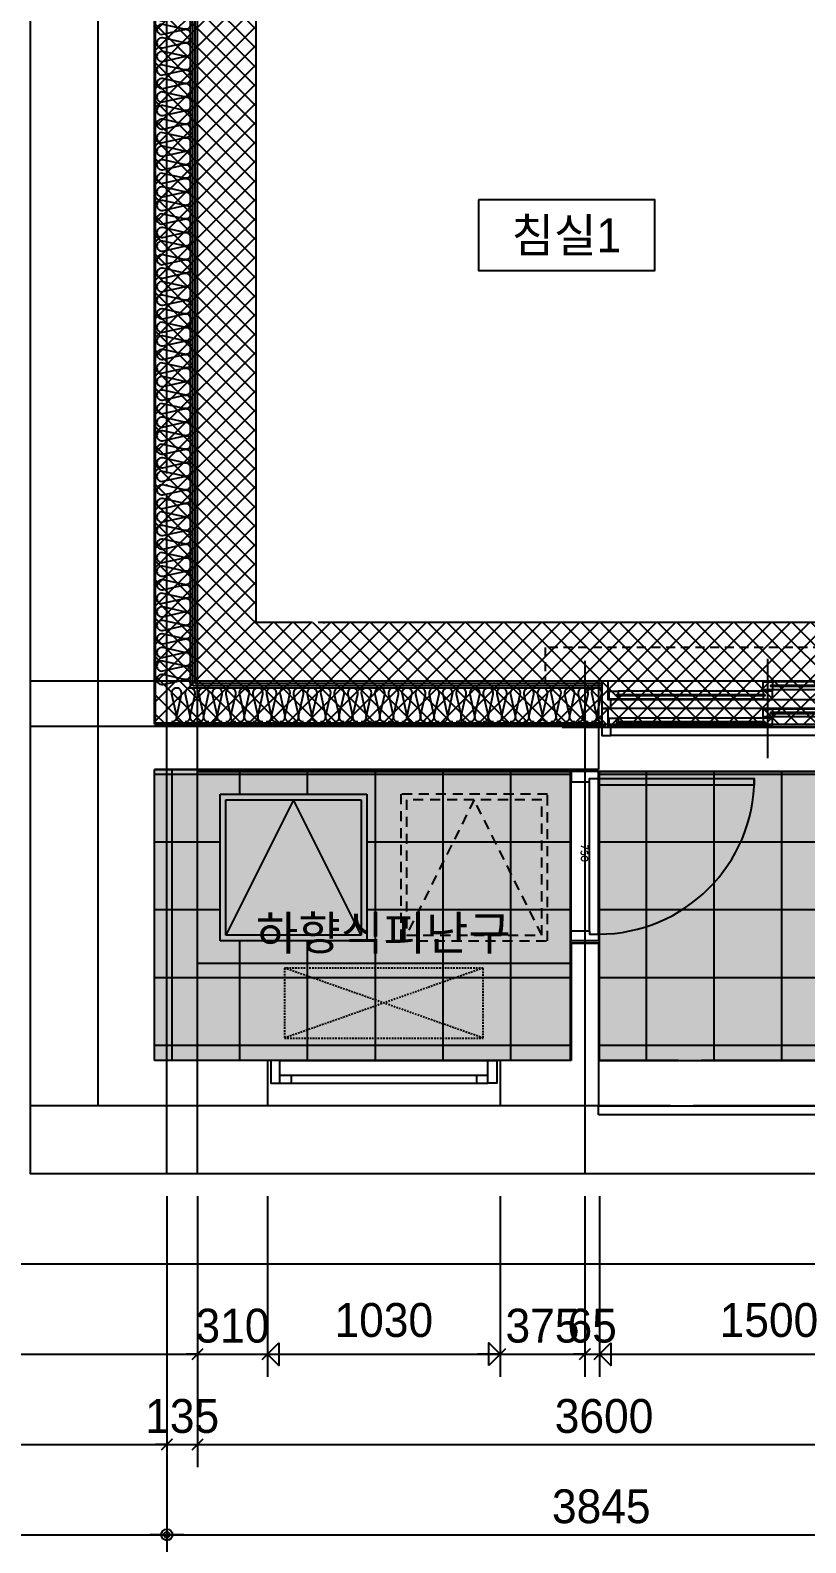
# Model space of a CAD drawing. Header units: millimetres. Extents: x -24416 to 92204, y -190080 to 23760.
# Drawn here: x 3929 to 7362, y -180236 to -173538 of the extents above; entities that cross this region are included whole.
import ezdxf
from ezdxf.enums import TextEntityAlignment as Align

# ---------------------------------------------------------------- set-up
doc = ezdxf.new("R2010")
doc.units = ezdxf.units.MM
doc.header["$LTSCALE"] = 50
for name, pattern in [('AUDIT_D_220706163347-0', [0]), ('CEN', [62, 60, -1, 0, -1]), ('H', [1.3, 0.8, -0.5]), ('HD', [2.5, 1.5, -1]), ('HID', [2.5, 1.5, -1])]:
    doc.linetypes.add(name, pattern=pattern)
doc.layers.get('defpoints').update_dxf_attribs({"color": 139})
for name, color, linetype in [('A-ELE8', 8, 'Continuous'), ('AA-XXXX-DIMS', 7, 'Continuous'), ('AA-단열-바닥-욕실', 30, 'Continuous'), ('ARDM', 7, 'Continuous'), ('CEN_CON', 1, 'CEN'), ('CEN_WALL', 12, 'CEN'), ('CONC', 2, 'Continuous'), ('dan1', 7, 'HID'), ('DIM', 7, 'AUDIT_D_220706163347-0'), ('DOOR', 4, 'Continuous'), ('ELE3_CON', 7, 'Continuous'), ('ELE4', 4, 'Continuous'), ('ETC', 6, 'Continuous'), ('HAT', 9, 'Continuous'), ('INS', 252, 'Continuous'), ('WAL_DRY', 7, 'Continuous'), ('WIN', 4, 'Continuous'), ('X - 단위세대$0$ETC', 6, 'Continuous'), ('바닥타일', 8, 'Continuous'), ('실명', 3, 'AUDIT_D_220706163347-0'), ('실명박스', 7, 'AUDIT_D_220706163347-0'), ('커튼박스', 6, 'Continuous')]:
    doc.layers.add(name, color=color, linetype=linetype)
for name, color, linetype, plot in [('AA-CEN', 1, 'CEN', False), ('Def-PrintX', 147, 'Continuous', False), ('Defpoint', 135, 'Continuous', False), ('MC', 135, 'Continuous', False), ('X - 단위세대$0$0_임시', 134, 'Continuous', False)]:
    doc.layers.add(name, color=color, linetype=linetype, plot=plot)
doc.styles.add('HAUD01', font='Dotum.ttf')
doc.styles.get("Standard").update_dxf_attribs({"font": 'txt', "bigfont": 'whgtxt.shx'})
doc.styles.add('맑은고딕', font='malgun.ttf', dxfattribs={"width": 0.9})
doc.dimstyles.new('DIM-50', dxfattribs={"dimscale": 50, "dimtxt": 3, "dimasz": 1, "dimexe": 2, "dimexo": 2, "dimgap": 1, "dimtad": 1, "dimdec": 0, "dimzin": 0, "dimdsep": 46, "dimtxsty": '맑은고딕', "dimblk1": 'DIMDOT', "dimblk2": 'DIMDOT', "dimsah": 1, "dimcen": 0.09, "dimdle": 2, "dimclrd": 7, "dimclre": 7, "dimclrt": 3, "dimadec": 0, "dimazin": 0, "dimtfac": 1, "dimtdec": 0, "dimtix": 1, "dimtmove": 2, "dimatfit": 3, "dimldrblk": 'DIMDOT', "dimfxl": 1, "dimtolj": 1, "dimtzin": 0, "dimarcsym": 0})
doc.dimstyles.new('MCDIM-50', dxfattribs={"dimscale": 50, "dimtxt": 3, "dimasz": 1, "dimexe": 2, "dimexo": 2, "dimgap": 1, "dimtad": 1, "dimdec": 0, "dimzin": 0, "dimdsep": 46, "dimtxsty": '맑은고딕', "dimblk1": 'ARCHTICK', "dimblk2": 'ARCHTICK', "dimsah": 1, "dimcen": 0.09, "dimdle": 2, "dimclrd": 7, "dimclre": 7, "dimclrt": 3, "dimadec": 0, "dimazin": 0, "dimtfac": 1, "dimtdec": 0, "dimtix": 1, "dimtmove": 2, "dimatfit": 3, "dimldrblk": 'ARCHTICK', "dimfxl": 1, "dimtolj": 1, "dimtzin": 0, "dimarcsym": 0})
doc.dimstyles.new('외부100-win', dxfattribs={"dimscale": 50, "dimtxt": 3, "dimasz": 1, "dimexe": 2, "dimexo": 2.5, "dimgap": 1.5, "dimtad": 1, "dimdec": 0, "dimzin": 0, "dimdsep": 46, "dimtxsty": '맑은고딕', "dimblk": 'DO2-2', "dimblk1": 'DO2-2', "dimblk2": 'DIMDOT', "dimcen": 0.09, "dimdle": 2, "dimclrd": 7, "dimclre": 7, "dimclrt": 3, "dimadec": 0, "dimazin": 0, "dimtfac": 1, "dimtdec": 0, "dimtix": 1, "dimtmove": 2, "dimatfit": 3, "dimldrblk": 'DO2-2', "dimfxl": 1, "dimtolj": 1, "dimtzin": 0, "dimarcsym": 0})
pattern_1 = [(0, (-291243.84, -166332.43), (0, 300), []), (90, (-291243.84, -166332.43), (-300, 2e-14), [])]

# ---------------------------------------------------------------- blocks, each defined once
blk = doc.blocks.new('실외기창_1000')
at = {"layer": 'WIN', "color": 8}
blk.add_line((960, 100), (40, 100), dxfattribs=at)
at = {"layer": 'WIN'}
for p, q in [((960, 36), (40, 36)), ((960, 0), (40, 0)), ((90, 36), (90, 0)), ((910, 36), (910, 0))]:
    blk.add_line(p, q, dxfattribs=at)
for points in [[(40, 100), (0, 100), (0, 0), (40, 0)], [(960, 100), (1000, 100), (1000, 0), (960, 0)]]:
    blk.add_lwpolyline(points, close=True, dxfattribs=at)
blk = doc.blocks.new('A$C24669fbc')
at = {"layer": 'Defpoint'}
blk.add_lwpolyline([(1650, 850), (0, 850), (0, 0), (1650, 0)], close=True, dxfattribs=at)
at = {"layer": 'ETC', "linetype": 'HD', "ltscale": 0.6}
for points in [[(100, 750), (750, 750), (750, 100), (100, 100)], [(125, 725), (725, 725), (725, 125), (125, 125)]]:
    blk.add_lwpolyline(points, close=True, dxfattribs=at)
at = {"layer": 'ETC', "linetype": 'HD', "ltscale": 10}
for points in [[(1550, 750), (900, 750), (900, 100), (1550, 100)], [(1525, 725), (925, 725), (925, 125), (1525, 125)]]:
    blk.add_lwpolyline(points, close=True, dxfattribs=at)
at = {"layer": 'ETC', "linetype": 'HD', "ltscale": 0.6}
blk.add_lwpolyline([(125, 125), (425, 725), (725, 125)], dxfattribs=at)
at = {"layer": 'ETC', "linetype": 'HD', "ltscale": 10}
blk.add_lwpolyline([(925, 125), (1225, 725), (1525, 125)], dxfattribs=at)
blk = doc.blocks.new('A$C8273e713')
at = {"layer": 'A-ELE8', "linetype": 'HID', "ltscale": 0.1}
for p, q in [((0, 310), (880, 0)), ((0, 0), (880, 310))]:
    blk.add_line(p, q, dxfattribs=at)
blk.add_lwpolyline([(0, 310), (880, 310), (880, 0), (0, 0)], close=True, dxfattribs=at)
blk = doc.blocks.new('SD_750')
at = {"layer": 'DOOR'}
for p, q in [((720, 120), (30, 120)), ((705, 80), (45, 80)), ((705, 0), (45, 0))]:
    blk.add_line(p, q, dxfattribs=at)
for points in [[(30, 120), (30, 810), (60, 810), (60, 120), (30, 120)], [(0, 120), (0, 0), (45, 0), (45, 80), (30, 80), (30, 120), (0, 120)], [(750, 120), (750, 0), (705, 0), (705, 80), (720, 80), (720, 120), (750, 120)]]:
    blk.add_lwpolyline(points, dxfattribs=at)
blk.add_arc((30, 120), 690, 0, 90, dxfattribs=at)
at = {"layer": 'X - 단위세대$0$0_임시'}
for p, q in [((-10, 120), (-10, 0)), ((760, 120), (760, 0))]:
    blk.add_line(p, q, dxfattribs=at)
at = {"layer": 'Def-PrintX'}
blk.add_text('750', height=30, dxfattribs=at).set_placement((360, 58.1), align=Align.MIDDLE)
blk = doc.blocks.new('WIN_이중창_1500')
at = {"layer": 'Defpoint'}
for p, q in [((-15, 240), (-15, 0)), ((1485, 240), (1485, 0))]:
    blk.add_line(p, q, dxfattribs=at)
at = {"layer": 'WIN'}
blk.add_line((735, -100), (735, 340), dxfattribs=at)
at = {"layer": 'WIN', "color": 8}
for p, q in [((1442, 240), (28, 240)), ((1397, 237), (755, 237)), ((1397, 202), (755, 202)), ((1430, 158), (40, 158)), ((715, 196), (73, 196)), ((715, 161), (73, 161)), ((1430, 120), (40, 120)), ((715, 76), (73, 76)), ((1397, 117), (755, 117)), ((1397, 82), (755, 82)), ((1430, 38), (40, 38)), ((1430, 0), (40, 0)), ((715, 41), (73, 41))]:
    blk.add_line(p, q, dxfattribs=at)
at = {"layer": 'WIN'}
for points in [[(40, 158), (28, 158), (28, 240), (0, 240), (0, 120), (40, 120), (40, 158)], [(755, 216.5), (755, 202), (715, 202), (715, 237), (755, 237), (755, 222.5)], [(1404, 222.5), (1404, 216.5), (748, 216.5), (748, 222.5), (1404, 222.5)], [(1397, 216.5), (1397, 202), (1437, 202), (1437, 237), (1397, 237), (1397, 222.5)], [(1430, 158), (1442, 158), (1442, 240), (1470, 240), (1470, 120), (1430, 120), (1430, 158)], [(73, 175.5), (73, 161), (33, 161), (33, 196), (73, 196), (73, 181.5)], [(722, 181.5), (722, 175.5), (66, 175.5), (66, 181.5), (722, 181.5)], [(715, 175.5), (715, 161), (755, 161), (755, 196), (715, 196), (715, 181.5)], [(40, 38), (28, 38), (28, 120), (0, 120), (0, 0), (40, 0), (40, 38)], [(73, 55.5), (73, 41), (33, 41), (33, 76), (73, 76), (73, 61.5)], [(755, 96.5), (755, 82), (715, 82), (715, 117), (755, 117), (755, 102.5)], [(715, 55.5), (715, 41), (755, 41), (755, 76), (715, 76), (715, 61.5)], [(1404, 102.5), (1404, 96.5), (748, 96.5), (748, 102.5), (1404, 102.5)], [(1397, 96.5), (1397, 82), (1437, 82), (1437, 117), (1397, 117), (1397, 102.5)], [(1430, 38), (1442, 38), (1442, 120), (1470, 120), (1470, 0), (1430, 0), (1430, 38)], [(722, 61.5), (722, 55.5), (66, 55.5), (66, 61.5), (722, 61.5)]]:
    blk.add_lwpolyline(points, dxfattribs=at)
blk = doc.blocks.new('insul1')
blk.add_lwpolyline([(0, 0, 0.480617), (0.146, 0.183), (0.004, 0.817, -1.249969), (0.296, 0.817), (0.154, 0.183, 0.480617), (0.3, 0, 0.480617)], format="xyb")
blk = doc.blocks.new('U-131B(기본)', base_point=(-85340.5, -187585.7))
at = {"layer": '바닥타일'}
h = blk.add_hatch(dxfattribs=at)
h.set_pattern_fill('_USER', color=256, scale=300, double=1, pattern_type=0)
h.set_pattern_definition(pattern_1)
h.paths.add_polyline_path([(-84480.5, -186230.7), (-84780.5, -186230.7), (-84480.5, -186830.7)], flags=0)
h.paths.add_polyline_path([(-84480.5, -186230.7), (-84780.5, -186230.7), (-84480.5, -186830.7)], flags=0)
h.paths.add_polyline_path([(-83550.5, -187385.7), (-85395.5, -187385.7), (-85395.5, -186095.7), (-83550.5, -186095.7)])
h.paths.add_polyline_path([(-85080.5, -186830.7), (-84480.5, -186830.7), (-84780.5, -186230.7)], flags=0)
h.paths.add_polyline_path([(-85105.5, -186855.7), (-84455.5, -186855.7), (-84455.5, -186205.7), (-85105.5, -186205.7)], flags=16)
h.paths.add_polyline_path([(-85080.5, -186830.7), (-84480.5, -186830.7), (-84780.5, -186230.7)], flags=0)
h = blk.add_hatch(dxfattribs=at)
h.set_pattern_fill('_USER', color=256, scale=300, double=1, pattern_type=0)
h.set_pattern_definition(pattern_1)
h.paths.add_polyline_path([(-83430.5, -186105.7), (-83430.5, -187385.7), (-73775.5, -187385.7), (-73775.5, -186280.7), (-81785.5, -186280.7), (-81785.5, -186105.7)])
at = {"layer": 'CEN_CON'}
for p, q in [((-85340.5, -187885.7), (-85340.5, -176950.7)), ((-83395.5, -185905.7), (-85945.5, -185905.7)), ((-70710.5, -187585.7), (-85945.5, -187585.7))]:
    blk.add_line(p, q, dxfattribs=at)
at = {"layer": 'CEN_WALL'}
for p, q in [((-83490.5, -185615.7), (-83490.5, -187885.7)), ((-81285.5, -185910.7), (-83590.5, -185910.7))]:
    blk.add_line(p, q, dxfattribs=at)
at = {"layer": 'CONC'}
for p, q in [((-85645.5, -187585.7), (-85645.5, -177840.7)), ((-85395.5, -185895.7), (-85395.5, -178040.7)), ((-83430.5, -185895.7), (-85395.5, -185895.7)), ((-83430.5, -185895.7), (-83430.5, -186095.7)), ((-85395.5, -187385.7), (-85395.5, -186095.7)), ((-83430.5, -186095.7), (-85395.5, -186095.7)), ((-83550.5, -186865.7), (-83550.5, -187385.7)), ((-83550.5, -186865.7), (-83430.5, -186865.7)), ((-83430.5, -186865.7), (-83430.5, -187585.7)), ((-84895.5, -187385.7), (-85395.5, -187385.7)), ((-84895.5, -187385.7), (-84895.5, -187585.7)), ((-83550.5, -187385.7), (-83865.5, -187385.7)), ((-83865.5, -187385.7), (-83865.5, -187585.7)), ((-84895.5, -187585.7), (-85645.5, -187585.7)), ((-83430.5, -187585.7), (-83865.5, -187585.7))]:
    blk.add_line(p, q, dxfattribs=at)
at = {"layer": 'dan1'}
blk.add_lwpolyline([(-81595.5, -185445.7), (-84945.5, -185445.7), (-84945.5, -179905.7), (-81595.5, -179905.7)], dxfattribs=at)
at = {"layer": 'ELE3_CON'}
for p, q in [((-83865.5, -187385.7), (-84895.5, -187385.7)), ((-83430.5, -187385.7), (-81930.5, -187385.7)), ((-83865.5, -187585.7), (-84895.5, -187585.7))]:
    blk.add_line(p, q, dxfattribs=at)
at = {"layer": 'ELE4'}
blk.add_line((-81950.5, -186105.7), (-83430.5, -186105.7), dxfattribs=at)
at = {"layer": 'INS'}
for p, q in [((-85390.5, -185890.7), (-85390.5, -179460.7)), ((-85235.5, -185735.7), (-85235.5, -179615.7)), ((-83415.5, -185735.7), (-85235.5, -185735.7)), ((-83415.5, -185890.7), (-85390.5, -185890.7))]:
    blk.add_line(p, q, dxfattribs=at)
at = {"layer": 'MC'}
for p, q in [((-85205.5, -187885.7), (-85205.5, -176950.7)), ((-81285.5, -185705.7), (-85945.5, -185705.7))]:
    blk.add_line(p, q, dxfattribs=at)
at = {"layer": 'WAL_DRY'}
for p, q in [((-85225.5, -185725.7), (-85225.5, -179625.7)), ((-85215.5, -185715.7), (-85215.5, -179635.7)), ((-83415.5, -185725.7), (-85225.5, -185725.7)), ((-83415.5, -185715.7), (-85215.5, -185715.7))]:
    blk.add_line(p, q, dxfattribs=at)
at = {"layer": 'X - 단위세대$0$ETC'}
blk.add_lwpolyline([(-83430.5, -187625.7), (-83430.5, -187585.7), (-81930.5, -187585.7), (-81930.5, -187625.7), (-83430.5, -187625.7)], dxfattribs=at)
at = {"layer": '커튼박스', "linetype": 'H'}
for p, q in [((-81595.5, -185555.7), (-83665.5, -185555.7)), ((-83665.5, -185555.7), (-83665.5, -185715.7))]:
    blk.add_line(p, q, dxfattribs=at)
at = {"xscale": -1}
blk.add_blockref('실외기창_1000', (-83880.5, -187485.7), dxfattribs=at)
at = {"layer": 'A-ELE8', "linetype": 'HID', "ltscale": 0.1, "xscale": -1}
blk.add_blockref('A$C8273e713', (-83940.5, -187285.7), dxfattribs=at)
at = {"layer": 'DOOR', "rotation": 270}
blk.add_blockref('SD_750', (-83550.5, -186105.7), dxfattribs=at)
at = {"layer": 'ETC', "linetype": 'HD', "ltscale": 10, "xscale": -1}
blk.add_blockref('A$C24669fbc', (-83555.5, -186955.7), dxfattribs=at)
at = {"layer": 'INS', "xscale": -150.0000000000003, "yscale": 150.0000000000003, "zscale": 150.0000000000001, "rotation": 90, "row_count": 1, "column_count": 102, "row_spacing": 4.733165431326071e-30, "column_spacing": -60.00000000000013}
blk.add_blockref('insul1', (-85235.5, -179615.7), dxfattribs=at)
at = {"layer": 'INS', "xscale": -150, "yscale": 150, "zscale": 150, "row_count": 1, "column_count": 32, "row_spacing": 0, "column_spacing": -60}
blk.add_blockref('insul1', (-83415.5, -185885.7), dxfattribs=at)
at = {"layer": 'WIN'}
blk.add_blockref('WIN_이중창_1500', (-83415.5, -185945.7), dxfattribs=at)
blk = doc.blocks.new('A$C415C5DAF')
at = {"layer": '실명박스'}
blk.add_lwpolyline([(-6572.9, -192665.6), (-6572.9, -192978.1), (-5791.2, -192978.1), (-5791.2, -192665.6)], close=True, dxfattribs=at)
at = {"layer": '실명', "style": 'HAUD01'}
for s, p in [('침실1', (-6183.5, -192819.6)), ('하향식피난구', (-6993.6, -195910.5))]:
    blk.add_text(s, height=150, dxfattribs=at).set_placement(p, align=Align.MIDDLE)
blk = doc.blocks.new('A$C1CAF0AFA')
at = {"layer": 'ETC'}
h = blk.add_hatch(dxfattribs=at)
h.set_pattern_fill('CROSS', color=256, scale=10, angle=45)
h.set_pattern_definition([(45, (146065.76, -53460), (7e-15, 89.802561), [31.75, -95.25]), (135, (146088.21, -53460), (-89.802561, 7e-15), [31.75, -95.25])])
h.paths.add_polyline_path([(6318.8, -201860.9), (4478.8, -201860.9), (4478.8, -200570.9), (6318.8, -200570.9)])
h.paths.add_polyline_path([(6448.8, -201860.9), (6448.8, -200580.9), (8088.8, -200580.9), (8088.8, -200755.9), (16098.8, -200755.9), (16098.8, -201860.9)])
h.paths.add_polyline_path([(30238.8, -193300.9), (31343.8, -193300.9), (31343.8, -191060.9), (30238.8, -191060.9)])
h.paths.add_polyline_path([(28743.8, -193510.9), (29208.8, -193510.9), (29208.8, -194420.9), (29848.8, -194420.9), (29848.8, -201860.9), (19288.8, -201860.9), (19288.8, -200755.9), (28743.8, -200755.9)])
h.paths.add_polyline_path([(4478.8, -192515.9), (6708.8, -192515.9), (6708.8, -191925.9), (8648.8, -191925.9), (8648.8, -192810.9), (9118.8, -192810.9), (9118.8, -191925.9), (12818.8, -191925.9), (12818.8, -193280.9), (8888.8, -193280.9), (8888.8, -193730.9), (4478.8, -193720.9)])
at = {"layer": 'HAT'}
h = blk.add_hatch(dxfattribs=at)
h.set_pattern_fill('_USER', color=5, scale=60, angle=45, double=1, pattern_type=0)
h.set_pattern_definition([(45, (0, -53460), (-42.426407, 42.426407), []), (135, (0, -53460), (-42.426407, -42.426407), [])])
h.paths.add_polyline_path([(16098.8, -198242), (19288.8, -198224.5), (19288.8, -200545.9), (28533.8, -200545.9), (28533.8, -193300.9), (30028.8, -193300.9), (30028.8, -191060.9), (25838.8, -191060.9), (25838.8, -195035.9), (19288.8, -195035.9), (19288.8, -195485.9), (25778.8, -195485.9), (25778.8, -195163.4), (25978.8, -195163.4), (25978.8, -195485.9), (26288.8, -195485.9), (26288.8, -191510.9), (29578.8, -191510.9), (29578.8, -192850.9), (28083.8, -192850.9), (28083.8, -200095.9), (25328.8, -200095.9), (25328.8, -200385.9), (25128.8, -200385.9), (25128.8, -200095.9), (19738.8, -200095.9), (19738.8, -197775.9), (15648.8, -197775.9), (15648.8, -200095.9), (13198.8, -200095.9), (13198.8, -200385.9), (12998.8, -200385.9), (12998.8, -200095.9), (8748.8, -200095.9), (8748.8, -199920.9), (8478.8, -199920.9), (8478.8, -200210.9), (8278.8, -200210.9), (8278.8, -199920.9), (4928.8, -199920.9), (4928.8, -194380.9), (8278.8, -194380.9), (8278.8, -194090.9), (8478.8, -194090.9), (8478.8, -194380.9), (9548.8, -194380.9), (9548.8, -193940.9), (12388.8, -193940.9), (12388.8, -195485.9), (12698.8, -195485.9), (12698.8, -195163.4), (12898.8, -195163.4), (12898.8, -195485.9), (19051.8, -195485.9), (19051.8, -195035.9), (16968.8, -195035.9), (16968.8, -194886), (15568.8, -194886), (15568.8, -195035.9), (12838.8, -195035.9), (12838.8, -193490.9), (9098.8, -193490.9), (9098.8, -193930.9), (4478.8, -193930.9), (4478.8, -200370.9), (8298.8, -200370.9), (8298.8, -200545.9), (16098.8, -200545.9)])
at = {"layer": 'AA-CEN', "color": 4}
for points in [[(12998.8, -200095.9), (8748.8, -200095.9), (8748.8, -199920.9), (8478.8, -199920.9), (8478.8, -200210.9), (8278.8, -200210.9), (8278.8, -199920.9), (4928.8, -199920.9), (4928.8, -194380.9), (8278.8, -194380.9), (8278.8, -194090.9), (8478.8, -194090.9), (8478.8, -194380.9), (9548.8, -194380.9), (9548.8, -193940.9), (12388.8, -193940.9)], [(12838.8, -193490.9), (9098.8, -193490.9), (9098.8, -193930.9), (4478.8, -193930.9), (4478.8, -200370.9), (8298.8, -200370.9), (8298.8, -200545.9), (16098.8, -200545.9)]]:
    blk.add_lwpolyline(points, dxfattribs=at)
at = {"layer": 'AA-CEN'}
blk.add_lwpolyline([(6318.8, -201860.9), (4478.8, -201860.9), (4478.8, -200570.9), (6318.8, -200570.9)], close=True, dxfattribs=at)
blk.add_lwpolyline([(6448.8, -201860.9), (6448.8, -200580.9), (8088.8, -200580.9), (8088.8, -200755.9), (16098.8, -200755.9), (16098.8, -201860.9), (6448.8, -201860.9)], dxfattribs=at)
blk = doc.blocks.new('DIMDOT')
at = {"layer": 'AA-XXXX-DIMS'}
for p, q in [((0, -1.5), (0, 1.5)), ((-1.5, 0), (1.5, 0))]:
    blk.add_line(p, q, dxfattribs=at)
for radius in [0.5, 0.25]:
    blk.add_circle((0, 0), radius, dxfattribs=at)
blk = doc.blocks.new('*D141')
at = {"layer": 'defpoints', "color": 0, "transparency": 16777216}
for p in [(7620.6, -202360.9), (11465.6, -202360.9), (11465.6, -203960.9)]:
    blk.add_point(p, dxfattribs=at)
at = {"layer": 'DIM', "color": 7, "lineweight": -2, "transparency": 16777216}
for p, q in [((7620.6, -202460.9), (7620.6, -204060.9)), ((11465.6, -202460.9), (11465.6, -204060.9)), ((7670.6, -203960.9), (11415.6, -203960.9))]:
    blk.add_line(p, q, dxfattribs=at)
at = {"layer": 'DIM', "color": 7, "lineweight": -2, "transparency": 16777216, "xscale": 50, "yscale": 50, "zscale": 50, "rotation": 180}
blk.add_blockref('DIMDOT', (7620.6, -203960.9), dxfattribs=at)
at = {"layer": 'DIM', "color": 7, "lineweight": -2, "transparency": 16777216, "xscale": 50, "yscale": 50, "zscale": 50}
blk.add_blockref('DIMDOT', (11465.6, -203960.9), dxfattribs=at)
at = {"layer": 'DIM', "color": 3, "transparency": 16777216, "insert": (9543.1, -203835.8), "char_height": 150, "attachment_point": 5, "style": 'HAUD01'}
blk.add_mtext('\\A1;3845', dxfattribs=at)
blk = doc.blocks.new('*D149')
at = {"layer": 'defpoints', "color": 0, "transparency": 16777216}
for p in [(7620.6, -202360.9), (33135.6, -202360.9), (33135.6, -204360.9)]:
    blk.add_point(p, dxfattribs=at)
at = {"layer": 'DIM', "color": 7, "lineweight": -2, "transparency": 16777216}
for p, q in [((7620.6, -202460.9), (7620.6, -204460.9)), ((33135.6, -202460.9), (33135.6, -204460.9)), ((7670.6, -204360.9), (33085.6, -204360.9))]:
    blk.add_line(p, q, dxfattribs=at)
at = {"layer": 'DIM', "color": 7, "lineweight": -2, "transparency": 16777216, "xscale": 50, "yscale": 50, "zscale": 50, "rotation": 180}
blk.add_blockref('DIMDOT', (7620.6, -204360.9), dxfattribs=at)
at = {"layer": 'DIM', "color": 7, "lineweight": -2, "transparency": 16777216, "xscale": 50, "yscale": 50, "zscale": 50}
blk.add_blockref('DIMDOT', (33135.6, -204360.9), dxfattribs=at)
at = {"layer": 'DIM', "color": 3, "transparency": 16777216, "insert": (20378.1, -204235.8), "char_height": 150, "attachment_point": 5, "style": 'HAUD01'}
blk.add_mtext('\\A1;25515', dxfattribs=at)
blk = doc.blocks.new('_ArchTick')
at = {"color": 0, "linetype": 'ByBlock', "const_width": 0.15}
blk.add_lwpolyline([(-0.5, -0.5), (0.5, 0.5)], dxfattribs=at)
blk = doc.blocks.new('*D150')
at = {"layer": 'defpoints', "color": 0, "linetype": 'ByBlock', "transparency": 16777216}
for p in [(7620.6, -202360.9), (7755.6, -202360.9), (7755.6, -203560.9)]:
    blk.add_point(p, dxfattribs=at)
at = {"layer": 'DIM', "color": 7, "linetype": 'ByBlock', "lineweight": -2, "transparency": 16777216}
for p, q in [((7620.6, -202460.9), (7620.6, -203660.9)), ((7755.6, -202460.9), (7755.6, -203660.9)), ((7620.6, -203560.9), (7570.6, -203560.9)), ((7620.6, -203560.9), (7755.6, -203560.9)), ((7755.6, -203560.9), (7805.6, -203560.9))]:
    blk.add_line(p, q, dxfattribs=at)
at = {"layer": 'DIM', "color": 7, "linetype": 'ByBlock', "lineweight": -2, "transparency": 16777216, "xscale": 50, "yscale": 50, "zscale": 50}
blk.add_blockref('_ArchTick', (7620.6, -203560.9), dxfattribs=at)
at = {"layer": 'DIM', "color": 7, "linetype": 'ByBlock', "lineweight": -2, "transparency": 16777216, "xscale": 50, "yscale": 50, "zscale": 50, "rotation": 180}
blk.add_blockref('_ArchTick', (7755.6, -203560.9), dxfattribs=at)
at = {"layer": 'DIM', "color": 3, "linetype": 'ByBlock', "transparency": 16777216, "insert": (7688.1, -203435.8), "char_height": 150, "attachment_point": 5, "style": 'HAUD01'}
blk.add_mtext('\\A1;135', dxfattribs=at)
blk = doc.blocks.new('*D151')
at = {"layer": 'defpoints', "color": 0, "linetype": 'ByBlock', "transparency": 16777216}
for p in [(7755.6, -202360.9), (11355.6, -202360.9), (11355.6, -203560.9)]:
    blk.add_point(p, dxfattribs=at)
at = {"layer": 'DIM', "color": 7, "linetype": 'ByBlock', "lineweight": -2, "transparency": 16777216}
for p, q in [((7755.6, -202460.9), (7755.6, -203660.9)), ((11355.6, -202460.9), (11355.6, -203660.9)), ((7655.6, -203560.9), (11455.6, -203560.9))]:
    blk.add_line(p, q, dxfattribs=at)
at = {"layer": 'DIM', "color": 7, "linetype": 'ByBlock', "lineweight": -2, "transparency": 16777216, "xscale": 50, "yscale": 50, "zscale": 50, "rotation": 180}
blk.add_blockref('_ArchTick', (7755.6, -203560.9), dxfattribs=at)
at = {"layer": 'DIM', "color": 7, "linetype": 'ByBlock', "lineweight": -2, "transparency": 16777216, "xscale": 50, "yscale": 50, "zscale": 50}
blk.add_blockref('_ArchTick', (11355.6, -203560.9), dxfattribs=at)
at = {"layer": 'DIM', "color": 3, "linetype": 'ByBlock', "transparency": 16777216, "insert": (9555.6, -203435.8), "char_height": 150, "attachment_point": 5, "style": 'HAUD01'}
blk.add_mtext('\\A1;3600', dxfattribs=at)
blk = doc.blocks.new('*D187')
at = {"layer": 'defpoints', "color": 0, "linetype": 'ByBlock', "transparency": 16777216}
for p in [(7755.6, -202360.9), (8065.6, -202360.9), (8065.6, -203160.9)]:
    blk.add_point(p, dxfattribs=at)
at = {"layer": 'DIM', "color": 7, "linetype": 'ByBlock', "lineweight": -2, "transparency": 16777216}
for p, q in [((7755.6, -202460.9), (7755.6, -203260.9)), ((8065.6, -202460.9), (8065.6, -203260.9)), ((7755.6, -203160.9), (7705.6, -203160.9)), ((7755.6, -203160.9), (8065.6, -203160.9)), ((8065.6, -203160.9), (8115.6, -203160.9))]:
    blk.add_line(p, q, dxfattribs=at)
at = {"layer": 'DIM', "color": 7, "linetype": 'ByBlock', "lineweight": -2, "transparency": 16777216, "xscale": 50, "yscale": 50, "zscale": 50}
blk.add_blockref('_ArchTick', (7755.6, -203160.9), dxfattribs=at)
at = {"layer": 'DIM', "color": 7, "linetype": 'ByBlock', "lineweight": -2, "transparency": 16777216, "xscale": 50, "yscale": 50, "zscale": 50, "rotation": 180}
blk.add_blockref('_ArchTick', (8065.6, -203160.9), dxfattribs=at)
at = {"layer": 'DIM', "color": 3, "linetype": 'ByBlock', "transparency": 16777216, "insert": (7910.6, -203035.8), "char_height": 150, "attachment_point": 5, "style": 'HAUD01'}
blk.add_mtext('\\A1;310', dxfattribs=at)
blk = doc.blocks.new('DO2-2')
at = {"layer": 'ARDM'}
blk.add_line((0, 0), (-2, 0), dxfattribs=at)
blk.add_lwpolyline([(-1, -1), (-1, 1), (0, 0)], close=True, dxfattribs=at)
blk = doc.blocks.new('*D188')
at = {"layer": 'defpoints', "color": 0, "linetype": 'ByBlock', "transparency": 16777216}
for p in [(8065.6, -202360.9), (9095.6, -202360.9), (9095.6, -203160.9)]:
    blk.add_point(p, dxfattribs=at)
at = {"layer": 'DIM', "color": 7, "linetype": 'ByBlock', "lineweight": -2, "transparency": 16777216}
for p, q in [((8065.6, -202485.9), (8065.6, -203260.9)), ((9095.6, -202485.9), (9095.6, -203260.9)), ((8115.6, -203160.9), (9045.6, -203160.9))]:
    blk.add_line(p, q, dxfattribs=at)
at = {"layer": 'DIM', "color": 7, "linetype": 'ByBlock', "lineweight": -2, "transparency": 16777216, "xscale": 50, "yscale": 50, "zscale": 50, "rotation": 180}
blk.add_blockref('DO2-2', (8065.6, -203160.9), dxfattribs=at)
at = {"layer": 'DIM', "color": 7, "linetype": 'ByBlock', "lineweight": -2, "transparency": 16777216, "xscale": 50, "yscale": 50, "zscale": 50}
blk.add_blockref('DO2-2', (9095.6, -203160.9), dxfattribs=at)
at = {"layer": 'DIM', "color": 3, "linetype": 'ByBlock', "transparency": 16777216, "insert": (8580.6, -203010.8), "char_height": 150, "attachment_point": 5, "style": 'HAUD01'}
blk.add_mtext('\\A1;1030', dxfattribs=at)
blk = doc.blocks.new('*D189')
at = {"layer": 'defpoints', "color": 0, "linetype": 'ByBlock', "transparency": 16777216}
for p in [(9095.6, -202360.9), (9470.6, -202360.9), (9470.6, -203160.9)]:
    blk.add_point(p, dxfattribs=at)
at = {"layer": 'DIM', "color": 7, "linetype": 'ByBlock', "lineweight": -2, "transparency": 16777216}
for p, q in [((9095.6, -202460.9), (9095.6, -203260.9)), ((9470.6, -202460.9), (9470.6, -203260.9)), ((9095.6, -203160.9), (9045.6, -203160.9)), ((9095.6, -203160.9), (9470.6, -203160.9)), ((9470.6, -203160.9), (9520.6, -203160.9))]:
    blk.add_line(p, q, dxfattribs=at)
at = {"layer": 'DIM', "color": 7, "linetype": 'ByBlock', "lineweight": -2, "transparency": 16777216, "xscale": 50, "yscale": 50, "zscale": 50}
blk.add_blockref('_ArchTick', (9095.6, -203160.9), dxfattribs=at)
at = {"layer": 'DIM', "color": 7, "linetype": 'ByBlock', "lineweight": -2, "transparency": 16777216, "xscale": 50, "yscale": 50, "zscale": 50, "rotation": 180}
blk.add_blockref('_ArchTick', (9470.6, -203160.9), dxfattribs=at)
at = {"layer": 'DIM', "color": 3, "linetype": 'ByBlock', "transparency": 16777216, "insert": (9283.1, -203035.8), "char_height": 150, "attachment_point": 5, "style": 'HAUD01'}
blk.add_mtext('\\A1;375', dxfattribs=at)
blk = doc.blocks.new('*D190')
at = {"layer": 'defpoints', "color": 0, "linetype": 'ByBlock', "transparency": 16777216}
for p in [(9470.6, -202360.9), (9535.6, -202360.9), (9535.6, -203160.9)]:
    blk.add_point(p, dxfattribs=at)
at = {"layer": 'DIM', "color": 7, "linetype": 'ByBlock', "lineweight": -2, "transparency": 16777216}
for p, q in [((9470.6, -202460.9), (9470.6, -203260.9)), ((9535.6, -202460.9), (9535.6, -203260.9)), ((9470.6, -203160.9), (9420.6, -203160.9)), ((9470.6, -203160.9), (9535.6, -203160.9)), ((9535.6, -203160.9), (9585.6, -203160.9))]:
    blk.add_line(p, q, dxfattribs=at)
at = {"layer": 'DIM', "color": 7, "linetype": 'ByBlock', "lineweight": -2, "transparency": 16777216, "xscale": 50, "yscale": 50, "zscale": 50}
blk.add_blockref('_ArchTick', (9470.6, -203160.9), dxfattribs=at)
at = {"layer": 'DIM', "color": 7, "linetype": 'ByBlock', "lineweight": -2, "transparency": 16777216, "xscale": 50, "yscale": 50, "zscale": 50, "rotation": 180}
blk.add_blockref('_ArchTick', (9535.6, -203160.9), dxfattribs=at)
at = {"layer": 'DIM', "color": 3, "linetype": 'ByBlock', "transparency": 16777216, "insert": (9503.1, -203035.8), "char_height": 150, "attachment_point": 5, "style": 'HAUD01'}
blk.add_mtext('\\A1;65', dxfattribs=at)
blk = doc.blocks.new('*D191')
at = {"layer": 'defpoints', "color": 0, "linetype": 'ByBlock', "transparency": 16777216}
for p in [(9535.6, -202360.9), (11035.6, -202360.9), (11035.6, -203160.9)]:
    blk.add_point(p, dxfattribs=at)
at = {"layer": 'DIM', "color": 7, "linetype": 'ByBlock', "lineweight": -2, "transparency": 16777216}
for p, q in [((9535.6, -202485.9), (9535.6, -203260.9)), ((11035.6, -202485.9), (11035.6, -203260.9)), ((9585.6, -203160.9), (10985.6, -203160.9))]:
    blk.add_line(p, q, dxfattribs=at)
at = {"layer": 'DIM', "color": 7, "linetype": 'ByBlock', "lineweight": -2, "transparency": 16777216, "xscale": 50, "yscale": 50, "zscale": 50, "rotation": 180}
blk.add_blockref('DO2-2', (9535.6, -203160.9), dxfattribs=at)
at = {"layer": 'DIM', "color": 7, "linetype": 'ByBlock', "lineweight": -2, "transparency": 16777216, "xscale": 50, "yscale": 50, "zscale": 50}
blk.add_blockref('DO2-2', (11035.6, -203160.9), dxfattribs=at)
at = {"layer": 'DIM', "color": 3, "linetype": 'ByBlock', "transparency": 16777216, "insert": (10285.6, -203010.8), "char_height": 150, "attachment_point": 5, "style": 'HAUD01'}
blk.add_mtext('\\A1;1500', dxfattribs=at)
blk = doc.blocks.new('DIM-1108')
at = {"layer": 'DIM', "linetype": 'ByBlock'}
for base, p1, p2, dimstyle, picture, middle in [((7755.6, -203560.9), (7620.6, -202360.9), (7755.6, -202360.9), 'MCDIM-50', '*D150', (7688.1, -203435.8)), ((11355.6, -203560.9), (7755.6, -202360.9), (11355.6, -202360.9), 'MCDIM-50', '*D151', (9555.6, -203435.8)), ((8065.6, -203160.9), (7755.6, -202360.9), (8065.6, -202360.9), 'MCDIM-50', '*D187', (7910.6, -203035.8)), ((9095.6, -203160.9), (8065.6, -202360.9), (9095.6, -202360.9), '외부100-win', '*D188', (8580.6, -203010.8)), ((9470.6, -203160.9), (9095.6, -202360.9), (9470.6, -202360.9), 'MCDIM-50', '*D189', (9283.1, -203035.8)), ((9535.6, -203160.9), (9470.6, -202360.9), (9535.6, -202360.9), 'MCDIM-50', '*D190', (9503.1, -203035.8)), ((11035.6, -203160.9), (9535.6, -202360.9), (11035.6, -202360.9), '외부100-win', '*D191', (10285.6, -203010.8))]:
    dim = blk.add_linear_dim(base=base, p1=p1, p2=p2, angle=180, dimstyle=dimstyle, override={"dimtxsty": 'HAUD01'}, dxfattribs=at)
    dim.commit()
    dim.dimension.update_dxf_attribs({"geometry": picture, "text_midpoint": middle})
at = {"layer": 'DIM'}
for base, p2, picture, middle in [((11465.6, -203960.9), (11465.6, -202360.9), '*D141', (9543.1, -203835.8)), ((33135.6, -204360.9), (33135.6, -202360.9), '*D149', (20378.1, -204235.8))]:
    dim = blk.add_linear_dim(base=base, p1=(7620.6, -202360.9), p2=p2, angle=180, dimstyle='DIM-50', override={"dimscale": 50, "dimtxsty": 'HAUD01'}, dxfattribs=at)
    dim.commit()
    dim.dimension.update_dxf_attribs({"geometry": picture, "text_midpoint": middle})

msp = doc.modelspace()

# ---------------------------------------------------------------- linework, layer by layer
at = {"layer": 'defpoints'}
for points in [[(36263.8, -164275.9), (2328.8, -164275.9), (2328.8, -180200.9), (36263.8, -180200.9)], [(35863.8, -164675.9), (2728.8, -164675.9), (2728.8, -179800.9), (35863.8, -179800.9)], [(35463.8, -165075.9), (3128.8, -165075.9), (3128.8, -179400.9), (35463.8, -179400.9)], [(35063.8, -165475.9), (3528.8, -165475.9), (3528.8, -179000.9), (35063.8, -179000.9)], [(34663.8, -165875.9), (3928.8, -165875.9), (3928.8, -178600.9), (34663.8, -178600.9)]]:
    msp.add_lwpolyline(points, close=True, dxfattribs=at)

# ---------------------------------------------------------------- block references
for name, p in [('DIM-1108', (-3086.8, 23760)), ('U-131B(기본)', (4533.8, -178300.9))]:
    msp.add_blockref(name, p)
at = {"layer": 'AA-단열-바닥-욕실'}
msp.add_blockref('A$C1CAF0AFA', (0, 23760), dxfattribs=at)
at = {"layer": '실명박스'}
msp.add_blockref('A$C415C5DAF', (12485.4, 18377.1), dxfattribs=at)

doc.saveas('drawing.dxf')
